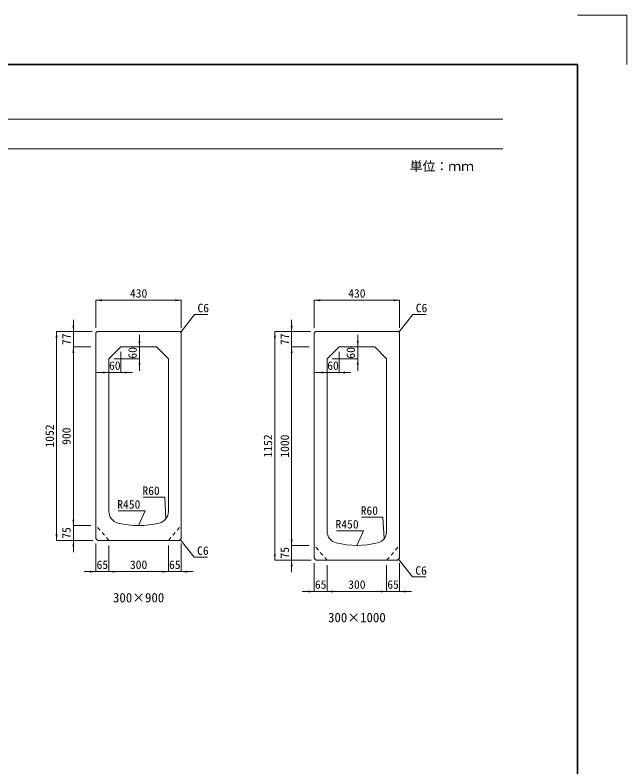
# Model space of a CAD drawing. Units: millimetres at full size, sheet at 1:25. Extents: x 18944 to 44294, y 17215 to 24678.
# Drawn here: x 41210 to 44294, y 20889 to 24678 of the extents above; entities that cross this region are included whole.
import ezdxf
from ezdxf.enums import TextEntityAlignment as Align

# ---------------------------------------------------------------- set-up
doc = ezdxf.new("R2010")
doc.units = ezdxf.units.MM
doc.header["$LTSCALE"] = 25
doc.linetypes.add('USER3', pattern=[1.35, 0.75, -0.6])
for name, color, linetype, lineweight in [('0_2', 7, 'Continuous', 5), ('Defpoints_3', 8, 'Continuous', 0), ('図枠', 7, 'Continuous', 5), ('寸法線', 7, 'Continuous', 9), ('引出線', 4, 'Continuous', 9), ('本体', 2, 'Continuous', 20)]:
    doc.layers.add(name, color=color, linetype=linetype, lineweight=lineweight)
doc.styles.add('ＭＳ ゴシック', font='')
doc.styles.get('ＭＳ ゴシック').set_extended_font_data('MS Gothic')

# ---------------------------------------------------------------- blocks, each defined once
blk = doc.blocks.new('filled_arrow')
at = {"color": 0, "linetype": 'Continuous', "lineweight": -2}
blk.add_solid([(7.5, 1.25), (0, 0), (7.5, -1.25)], dxfattribs=at)

msp = doc.modelspace()

# ---------------------------------------------------------------- linework, layer by layer
at = {"layer": 'Defpoints_3', "color": 7, "lineweight": 13}
for p in [(44044.14, 24677.73), (44294.14, 24427.73)]:
    msp.add_line(p, (44294.14, 24677.73), dxfattribs=at)
at = {"layer": '図枠', "lineweight": 35}
for p in [(34294.14, 24427.73), (44044.14, 17502.73)]:
    msp.add_line(p, (44044.14, 24427.73), dxfattribs=at)
at = {"layer": '図枠', "lineweight": 13}
for p, q in [((34669.14, 24152.73), (43669.14, 24152.73)), ((34669.14, 24002.73), (43669.14, 24002.73))]:
    msp.add_line(p, q, dxfattribs=at)
at = {"layer": '寸法線'}
for p, q in [((41618.19, 23240.23), (42048.19, 23240.23)), ((41618.19, 23101.48), (41618.19, 23240.23)), ((42048.19, 23101.48), (42048.19, 23240.23)), ((42718.19, 23240.23), (43148.19, 23240.23)), ((42718.19, 23101.48), (42718.19, 23240.23)), ((43148.19, 23101.48), (43148.19, 23240.23)), ((41504.48, 23142.48), (41504.48, 22945.48)), ((42604.48, 23142.48), (42604.48, 22945.48)), ((41419.85, 23082.48), (41419.85, 22030.48)), ((41599.19, 23082.48), (41419.85, 23082.48)), ((41599.19, 23082.48), (41504.48, 23082.48)), ((42519.85, 23082.48), (42519.85, 21930.48)), ((42699.19, 23082.48), (42519.85, 23082.48)), ((42699.19, 23082.48), (42604.48, 23082.48)), ((41837.45, 22885.48), (41837.45, 23065.48)), ((42937.45, 22885.48), (42937.45, 23065.48)), ((41593.19, 23005.48), (41504.48, 23005.48)), ((41504.48, 23005.48), (41504.48, 22105.48)), ((41593.19, 23005.48), (41504.48, 23005.48)), ((41768.19, 23005.48), (41837.45, 23005.48)), ((42693.19, 23005.48), (42604.48, 23005.48)), ((42604.48, 23005.48), (42604.48, 22005.48)), ((42693.19, 23005.48), (42604.48, 23005.48)), ((42868.19, 23005.48), (42937.45, 23005.48)), ((41743.19, 22980.48), (41743.19, 22876.26)), ((42843.19, 22980.48), (42843.19, 22876.26)), ((41708.19, 22945.48), (41837.45, 22945.48)), ((42808.19, 22945.48), (42937.45, 22945.48)), ((41683.19, 22920.48), (41683.19, 22876.26)), ((42783.19, 22920.48), (42783.19, 22876.26)), ((41623.19, 22876.26), (41803.19, 22876.26)), ((42723.19, 22876.26), (42903.19, 22876.26)), ((41504.48, 22165.48), (41504.48, 21970.48)), ((41593.19, 22105.48), (41504.48, 22105.48)), ((41593.19, 22105.48), (41504.48, 22105.48)), ((42604.48, 22065.48), (42604.48, 21870.48)), ((41603.19, 22030.48), (41419.85, 22030.48)), ((41603.19, 22030.48), (41504.48, 22030.48)), ((41618.19, 22015.48), (41618.19, 21872.92)), ((42048.19, 22015.48), (42048.19, 21872.92)), ((41683.19, 22005.48), (41683.19, 21872.92)), ((41683.19, 22005.48), (41683.19, 21872.92)), ((41983.19, 22005.48), (41983.19, 21872.92)), ((41983.19, 22005.48), (41983.19, 21872.92)), ((42693.19, 22005.48), (42604.48, 22005.48)), ((42693.19, 22005.48), (42604.48, 22005.48)), ((42703.19, 21930.48), (42519.85, 21930.48)), ((42703.19, 21930.48), (42604.48, 21930.48)), ((42718.19, 21915.48), (42718.19, 21772.92)), ((42783.19, 21905.48), (42783.19, 21772.92)), ((42783.19, 21905.48), (42783.19, 21772.92)), ((43083.19, 21905.48), (43083.19, 21772.92)), ((43083.19, 21905.48), (43083.19, 21772.92)), ((43148.19, 21915.48), (43148.19, 21772.92)), ((41558.19, 21872.92), (41743.19, 21872.92)), ((41683.19, 21872.92), (41983.19, 21872.92)), ((41923.19, 21872.92), (42108.19, 21872.92)), ((42658.19, 21772.92), (42843.19, 21772.92)), ((42783.19, 21772.92), (43083.19, 21772.92)), ((43023.19, 21772.92), (43208.19, 21772.92))]:
    msp.add_line(p, q, dxfattribs=at)
at = {"layer": '引出線'}
for points in [[(42045.19, 23079.48), (42114.83, 23168.9), (42182.83, 23168.9)], [(43145.19, 23079.48), (43214.83, 23168.9), (43282.83, 23168.9)], [(42043.19, 22035.48), (42112.83, 21946.07), (42180.83, 21946.07)], [(43143.19, 21935.48), (43212.83, 21846.07), (43280.83, 21846.07)]]:
    msp.add_lwpolyline(points, dxfattribs=at)
at = {"layer": '引出線', "lineweight": 13}
for points in [[(41970.26, 22138.8), (41964.6, 22248.13), (41856.91, 22248.13)], [(41833.19, 22105.48), (41867.01, 22179.26), (41730.09, 22179.26)], [(43070.26, 22038.8), (43064.6, 22148.13), (42956.91, 22148.13)], [(42933.19, 22005.48), (42967.01, 22079.26), (42830.09, 22079.26)]]:
    msp.add_lwpolyline(points, dxfattribs=at)
at = {"layer": '本体'}
for p, q in [((41618.19, 23076.48), (41624.19, 23082.48)), ((41618.19, 23076.48), (41618.19, 22040.48)), ((42042.19, 23082.48), (41624.19, 23082.48)), ((42042.19, 23082.48), (42048.19, 23076.48)), ((42048.19, 22040.48), (42048.19, 23076.48)), ((42718.19, 23076.48), (42724.19, 23082.48)), ((42718.19, 23076.48), (42718.19, 21940.48)), ((43142.19, 23082.48), (42724.19, 23082.48)), ((43142.19, 23082.48), (43148.19, 23076.48)), ((43148.19, 21940.48), (43148.19, 23076.48)), ((41683.19, 22945.48), (41743.19, 23005.48)), ((41923.19, 23005.48), (41743.19, 23005.48)), ((41923.19, 23005.48), (41983.19, 22945.48)), ((42783.19, 22945.48), (42843.19, 23005.48)), ((43023.19, 23005.48), (42843.19, 23005.48)), ((43023.19, 23005.48), (43083.19, 22945.48)), ((41683.19, 22945.48), (41683.19, 22176.01)), ((41983.19, 22176.01), (41983.19, 22945.48)), ((42783.19, 22945.48), (42783.19, 22076.01)), ((43083.19, 22076.01), (43083.19, 22945.48)), ((41618.19, 22040.48), (41628.19, 22030.48)), ((41628.19, 22030.48), (42038.19, 22030.48)), ((42038.19, 22030.48), (42048.19, 22040.48)), ((42718.19, 21940.48), (42728.19, 21930.48)), ((43138.19, 21930.48), (43148.19, 21940.48)), ((42728.19, 21930.48), (43138.19, 21930.48))]:
    msp.add_line(p, q, dxfattribs=at)
at = {"layer": '本体', "color": 7, "linetype": 'USER3', "lineweight": 9}
for p, q in [((41683.19, 22030.48), (41618.19, 22105.48)), ((41983.19, 22030.48), (42048.19, 22105.48)), ((42783.19, 21930.48), (42718.19, 22005.48)), ((43083.19, 21930.48), (43148.19, 22005.48))]:
    msp.add_line(p, q, dxfattribs=at)
at = {"layer": '本体'}
for centre, radius, start, end in [((41743.19, 22176.01), 60, 180, 256.65764), ((41923.19, 22176.01), 60, 283.34236, 0), ((41833.19, 22555.48), 450, 256.65764, 283.34236), ((42843.19, 22076.01), 60, 180, 256.65764), ((43023.19, 22076.01), 60, 283.34236, 0), ((42933.19, 22455.48), 450, 256.65764, 283.34236)]:
    msp.add_arc(centre, radius, start, end, dxfattribs=at)

# ---------------------------------------------------------------- block references
at = {"layer": '寸法線', "xscale": 4, "yscale": 4}
for p in [(41618.19, 23240.23), (42718.19, 23240.23), (41743.19, 22876.26), (42843.19, 22876.26), (41683.19, 21872.92), (41683.19, 21872.92), (42048.19, 21872.92), (42783.19, 21772.92), (42783.19, 21772.92), (43148.19, 21772.92)]:
    msp.add_blockref('filled_arrow', p, dxfattribs=at)
for p, rotation in [((42048.19, 23240.23), 180), ((43148.19, 23240.23), 180), ((41419.85, 23082.48), 270), ((41504.48, 23082.48), 90), ((42519.85, 23082.48), 270), ((42604.48, 23082.48), 90), ((41504.48, 23005.48), 270), ((41504.48, 23005.48), 270), ((41837.45, 23005.48), 90), ((42604.48, 23005.48), 270), ((42604.48, 23005.48), 270), ((42937.45, 23005.48), 90), ((41837.45, 22945.48), 270), ((42937.45, 22945.48), 270), ((41683.19, 22876.26), 180), ((42783.19, 22876.26), 180), ((41504.48, 22105.48), 90), ((41504.48, 22105.48), 90), ((41419.85, 22030.48), 90), ((41504.48, 22030.48), 270), ((42604.48, 22005.48), 90), ((42604.48, 22005.48), 90), ((42519.85, 21930.48), 90), ((42604.48, 21930.48), 270), ((41618.19, 21872.92), 180), ((41983.19, 21872.92), 180), ((41983.19, 21872.92), 180), ((42718.19, 21772.92), 180), ((43083.19, 21772.92), 180), ((43083.19, 21772.92), 180)]:
    msp.add_blockref('filled_arrow', p, dxfattribs=dict(at, rotation=rotation))
at = {"layer": '引出線', "xscale": 0.12, "yscale": 0.12}
for p, rotation in [((42045.19, 23079.48), 52.1), ((43145.19, 23079.48), 52.1), ((42043.19, 22035.48), 307.9), ((43143.19, 21935.48), 307.9)]:
    msp.add_blockref('filled_arrow', p, dxfattribs=dict(at, rotation=rotation))
at = {"layer": '引出線', "lineweight": 13, "xscale": 0.16, "yscale": 0.16}
for p, rotation in [((41970.26, 22138.8), 93), ((41833.19, 22105.48), 65.4), ((43070.26, 22038.8), 93), ((42933.19, 22005.48), 65.4)]:
    msp.add_blockref('filled_arrow', p, dxfattribs=dict(at, rotation=rotation))

# ---------------------------------------------------------------- texts
at = {"layer": '0_2', "style": 'ＭＳ ゴシック'}
for s, p in [('300×900', (41833.19, 21741.8)), ('300×1000', (42933.19, 21641.8))]:
    msp.add_text(s, height=47.47, dxfattribs=at).set_placement(p, align=Align.MIDDLE_CENTER)
at = {"layer": '図枠', "style": 'ＭＳ ゴシック'}
msp.add_text('単位：ｍｍ', height=47.47, dxfattribs=at).set_placement((43361.31, 23916.06), align=Align.MIDDLE_CENTER)
at = {"layer": '寸法線', "style": 'ＭＳ ゴシック'}
for s, p in [('430', (41833.19, 23275.23)), ('430', (42933.19, 23275.23)), ('60', (41713.19, 22911.26)), ('60', (42813.19, 22911.26)), ('65', (41650.69, 21907.92)), ('300', (41833.19, 21907.92)), ('65', (42015.69, 21907.92)), ('65', (42750.69, 21807.92)), ('300', (42933.19, 21807.92)), ('65', (43115.69, 21807.92))]:
    msp.add_text(s, height=42.72, dxfattribs=at).set_placement(p, align=Align.MIDDLE_CENTER)
for s, p in [('77', (41469.48, 23043.98)), ('77', (42569.48, 23043.98)), ('60', (41802.45, 22975.48)), ('60', (42902.45, 22975.48)), ('1052', (41384.85, 22556.48)), ('900', (41469.48, 22555.48)), ('1152', (42484.85, 22506.48)), ('1000', (42569.48, 22505.48)), ('75', (41469.48, 22067.98)), ('75', (42569.48, 21967.98))]:
    msp.add_text(s, height=42.72, rotation=90, dxfattribs=at).set_placement(p, align=Align.MIDDLE_CENTER)
at = {"layer": '引出線', "style": 'ＭＳ ゴシック'}
for p in [(42129.83, 23222.9), (43229.83, 23222.9), (42127.83, 22000.07), (43227.83, 21900.07)]:
    msp.add_text('C6', height=42.72, dxfattribs=at).set_placement(p, align=Align.TOP_LEFT)
for s, p in [('R60', (41939.6, 22302.13)), ('R450', (41842.01, 22233.26)), ('R60', (43039.6, 22202.13)), ('R450', (42942.01, 22133.26))]:
    msp.add_text(s, height=42.72, dxfattribs=at).set_placement(p, align=Align.TOP_RIGHT)

doc.saveas('drawing.dxf')
